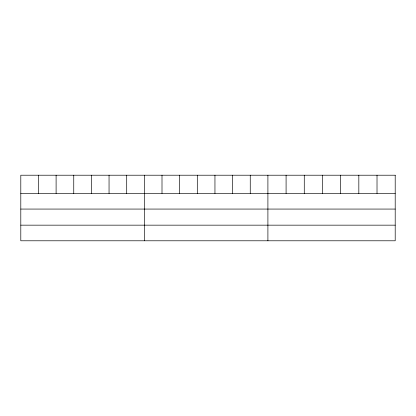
<?xml version="1.0" encoding="UTF-8"?>
<svg xmlns="http://www.w3.org/2000/svg" width="416" height="416" viewBox="0 0 416 416"><rect width="100%" height="100%" fill="white"/><g stroke="black" fill="none" stroke-linecap="round" stroke-linejoin="round"><path stroke-width="0.62" d="M20.8 193.44L395.2 193.44M20.8 209.066L395.2 209.066M20.8 225.16L395.2 225.16M377.016 175.214L377.016 193.44M358.831 175.214L358.831 193.44M340.647 175.214L340.647 193.44M322.457 175.214L322.457 193.44M304.273 175.214L304.273 193.44M286.088 175.214L286.088 193.44M267.904 175.214L267.904 240.786M250.255 175.214L250.255 193.44M232.601 175.214L232.601 193.44M214.952 175.214L214.952 193.44M197.304 175.214L197.304 193.44M179.655 175.214L179.655 193.44M162.001 175.214L162.001 193.44M144.352 175.214L144.352 240.786M126.703 175.214L126.703 193.44M109.049 175.214L109.049 193.44M91.4 175.214L91.4 193.44M73.752 175.214L73.752 193.44M56.103 175.214L56.103 193.44M38.449 175.214L38.449 193.44M395.2 175.214L20.8 175.214L20.8 240.786L395.2 240.786L395.2 175.214"/></g></svg>
